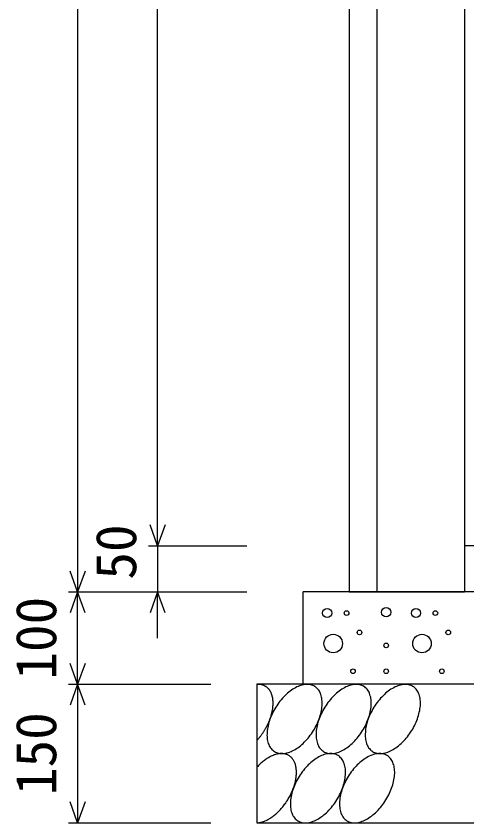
# Model space of a CAD drawing. Units: millimetres, scale not verified. Extents: x -16800 to 16800, y -5940 to 5940.
# Drawn here: x 8364 to 8853, y -1664 to -791 of the extents above; entities that cross this region are included whole.
import ezdxf
from ezdxf.enums import TextEntityAlignment as Align

# ---------------------------------------------------------------- set-up
doc = ezdxf.new("R2010")
doc.units = ezdxf.units.MM
doc.header["$LTSCALE"] = 20
for name, color, linetype, lineweight in [('0-0_DIM', 7, 'Continuous', 25), ('0-2_HATCH', 6, 'Continuous', 25), ('0-5_OUTLINE', 3, 'Continuous', 25)]:
    doc.layers.add(name, color=color, linetype=linetype, lineweight=lineweight)
doc.styles.add('ＭＳ ゴシック', font='')
doc.styles.get('ＭＳ ゴシック').set_extended_font_data('MS Gothic')

msp = doc.modelspace()

# ---------------------------------------------------------------- linework, layer by layer
at = {"layer": '0-0_DIM'}
for p, q in [((8430.8, 60.65), (8430.8, -1414.35)), ((8517.46, -1364.35), (8517.46, -64.35)), ((8507.46, -1364.35), (8614.13, -1364.35)), ((8517.46, -1364.35), (8517.46, -1414.35)), ((8420.8, -1414.35), (8614.13, -1414.35)), ((8430.8, -1514.35), (8430.8, -1414.35)), ((8517.46, -1464.35), (8517.46, -1414.35)), ((8420.8, -1514.35), (8575, -1514.35)), ((8430.8, -1514.35), (8430.8, -1664.35)), ((8420.8, -1664.35), (8575, -1664.35))]:
    msp.add_line(p, q, dxfattribs=at)
for points in [[(8525.67, -1341.8), (8517.46, -1364.35), (8509.26, -1341.8)], [(8439.01, -1391.8), (8430.8, -1414.35), (8422.59, -1391.8)], [(8439.01, -1436.9), (8430.8, -1414.35), (8422.59, -1436.9)], [(8525.67, -1436.9), (8517.46, -1414.35), (8509.26, -1436.9)], [(8439.01, -1491.8), (8430.8, -1514.35), (8422.59, -1491.8)], [(8439.01, -1536.9), (8430.8, -1514.35), (8422.59, -1536.9)], [(8439.01, -1641.8), (8430.8, -1664.35), (8422.59, -1641.8)]]:
    msp.add_lwpolyline(points, dxfattribs=at)
at = {"layer": '0-2_HATCH'}
for points in [[(8630.1, -1514.81), (8629.6, -1514.71), (8629.2, -1514.61), (8628.8, -1514.51), (8628.3, -1514.51), (8627.8, -1514.41), (8627.4, -1514.41), (8626.9, -1514.41), (8626.4, -1514.41), (8626, -1514.41), (8625.5, -1514.41), (8625, -1514.41)], [(8641.6, -1527.01), (8641.5, -1526.51), (8641.3, -1526.01), (8641.2, -1525.51), (8641, -1525.11), (8640.8, -1524.61), (8640.6, -1524.11), (8640.5, -1523.71), (8640.3, -1523.31), (8640, -1522.81), (8639.8, -1522.41), (8639.6, -1522.01), (8639.4, -1521.61), (8639.1, -1521.21), (8638.9, -1520.81), (8638.6, -1520.51), (8638.3, -1520.11), (8638.1, -1519.71), (8637.8, -1519.41), (8637.5, -1519.11), (8637.2, -1518.81), (8636.9, -1518.41), (8636.6, -1518.11), (8636.2, -1517.91), (8635.9, -1517.61), (8635.6, -1517.31), (8635.2, -1517.11), (8634.9, -1516.81), (8634.5, -1516.61), (8634.1, -1516.41), (8633.7, -1516.21), (8633.4, -1516.01), (8633, -1515.81), (8632.6, -1515.61), (8632.2, -1515.41), (8631.8, -1515.31), (8631.4, -1515.11), (8630.9, -1515.01), (8630.5, -1514.91), (8630.1, -1514.81)], [(8687.7, -1516.61), (8686.6, -1516.01), (8685.5, -1515.51), (8684.4, -1515.11), (8683.3, -1514.81), (8682, -1514.51), (8680.8, -1514.41), (8679.5, -1514.41), (8678.2, -1514.41), (8676.8, -1514.51), (8675.4, -1514.81), (8674, -1515.11), (8672.6, -1515.51), (8671.2, -1516.01), (8669.7, -1516.61), (8668.3, -1517.21), (8666.8, -1518.01), (8665.3, -1518.81), (8663.9, -1519.71), (8662.4, -1520.71), (8661, -1521.71), (8659.5, -1522.91), (8658.1, -1524.11), (8656.7, -1525.31), (8655.3, -1526.71), (8653.9, -1528.11), (8652.6, -1529.51), (8651.3, -1531.01), (8650, -1532.61), (8648.8, -1534.21), (8647.6, -1535.81), (8646.5, -1537.51), (8645.4, -1539.21), (8644.3, -1541.01), (8643.4, -1542.81), (8642.4, -1544.51), (8641.5, -1546.41), (8640.7, -1548.21), (8639.9, -1550.01), (8639.2, -1551.91)], [(8695.1, -1528.11), (8694.7, -1526.71), (8694.3, -1525.31), (8693.8, -1524.11), (8693.3, -1522.91), (8692.7, -1521.71), (8692, -1520.71), (8691.2, -1519.71), (8690.4, -1518.81), (8689.6, -1518.01), (8688.6, -1517.21), (8687.7, -1516.61)], [(8740.9, -1516.61), (8739.8, -1516.01), (8738.8, -1515.51), (8737.6, -1515.11), (8736.5, -1514.81), (8735.2, -1514.51), (8734, -1514.41), (8732.7, -1514.41), (8731.4, -1514.41), (8730, -1514.51), (8728.7, -1514.81), (8727.3, -1515.11), (8725.8, -1515.51), (8724.4, -1516.01), (8722.9, -1516.61), (8721.5, -1517.21), (8720, -1518.01), (8718.6, -1518.81), (8717.1, -1519.71), (8715.6, -1520.71), (8714.2, -1521.71), (8712.7, -1522.91), (8711.3, -1524.11), (8709.9, -1525.31), (8708.5, -1526.71), (8707.1, -1528.11), (8705.8, -1529.51), (8704.5, -1531.01), (8703.3, -1532.61), (8702, -1534.21), (8700.8, -1535.81), (8699.7, -1537.51), (8698.6, -1539.21), (8697.6, -1541.01), (8696.6, -1542.81), (8695.6, -1544.51), (8694.7, -1546.41), (8693.9, -1548.21), (8693.2, -1550.01), (8692.4, -1551.91)], [(8748.3, -1528.11), (8747.9, -1526.71), (8747.5, -1525.31), (8747, -1524.11), (8746.5, -1522.91), (8745.9, -1521.71), (8745.2, -1520.71), (8744.4, -1519.71), (8743.6, -1518.81), (8742.8, -1518.01), (8741.8, -1517.21), (8740.9, -1516.61)], [(8794.1, -1516.61), (8793, -1516.01), (8792, -1515.51), (8790.8, -1515.11), (8789.7, -1514.81), (8788.5, -1514.51), (8787.2, -1514.41), (8785.9, -1514.41), (8784.6, -1514.41), (8783.2, -1514.51), (8781.9, -1514.81), (8780.5, -1515.11), (8779, -1515.51), (8777.6, -1516.01), (8776.2, -1516.61), (8774.7, -1517.21), (8773.2, -1518.01), (8771.8, -1518.81), (8770.3, -1519.71), (8768.8, -1520.71), (8767.4, -1521.71), (8765.9, -1522.91), (8764.5, -1524.11), (8763.1, -1525.31), (8761.7, -1526.71), (8760.4, -1528.11), (8759, -1529.51), (8757.7, -1531.01), (8756.5, -1532.61), (8755.2, -1534.21), (8754, -1535.81), (8752.9, -1537.51), (8751.8, -1539.21), (8750.8, -1541.01), (8749.8, -1542.81), (8748.8, -1544.51), (8747.9, -1546.41), (8747.1, -1548.21), (8746.4, -1550.01), (8745.7, -1551.91)], [(8801.5, -1528.11), (8801.1, -1526.71), (8800.7, -1525.31), (8800.2, -1524.11), (8799.7, -1522.91), (8799.1, -1521.71), (8798.4, -1520.71), (8797.6, -1519.71), (8796.8, -1518.81), (8796, -1518.01), (8795.1, -1517.21), (8794.1, -1516.61)], [(8639.6, -1550.91), (8639.8, -1550.21), (8640, -1549.51), (8640.3, -1548.81), (8640.5, -1548.21), (8640.6, -1547.51), (8640.8, -1546.81), (8641, -1546.21), (8641.2, -1545.51), (8641.3, -1544.91), (8641.5, -1544.21), (8641.6, -1543.51), (8641.7, -1542.91), (8641.9, -1542.21), (8642, -1541.61), (8642.1, -1541.01), (8642.1, -1540.31), (8642.2, -1539.71), (8642.3, -1539.01), (8642.4, -1538.41), (8642.4, -1537.81), (8642.5, -1537.21), (8642.5, -1536.61), (8642.5, -1536.01), (8642.5, -1535.31), (8642.5, -1534.71), (8642.5, -1534.21), (8642.5, -1533.61), (8642.5, -1533.01), (8642.5, -1532.41), (8642.4, -1531.81), (8642.4, -1531.31), (8642.3, -1530.71), (8642.2, -1530.21), (8642.1, -1529.61), (8642.1, -1529.11), (8642, -1528.61), (8641.9, -1528.01), (8641.7, -1527.51), (8641.6, -1527.01)], [(8662, -1587.21), (8663.4, -1586.51), (8664.9, -1585.81), (8666.3, -1584.91), (8667.8, -1584.01), (8669.3, -1583.01), (8670.7, -1582.01), (8672.2, -1580.91), (8673.6, -1579.71), (8675, -1578.41), (8676.4, -1577.01), (8677.7, -1575.71), (8679.1, -1574.21), (8680.4, -1572.71), (8681.6, -1571.11), (8682.9, -1569.51), (8684.1, -1567.91), (8685.2, -1566.21), (8686.3, -1564.51), (8687.3, -1562.81), (8688.3, -1561.01), (8689.3, -1559.21), (8690.2, -1557.41), (8691, -1555.51), (8691.7, -1553.71), (8692.4, -1551.91), (8693.1, -1550.01), (8693.7, -1548.21), (8694.2, -1546.41), (8694.6, -1544.61), (8695, -1542.81), (8695.3, -1541.01), (8695.5, -1539.21), (8695.6, -1537.51), (8695.7, -1535.81), (8695.7, -1534.21), (8695.7, -1532.61), (8695.5, -1531.01), (8695.3, -1529.51), (8695.1, -1528.11)], [(8715.2, -1587.21), (8716.6, -1586.51), (8718.1, -1585.81), (8719.6, -1584.91), (8721, -1584.01), (8722.5, -1583.01), (8723.9, -1582.01), (8725.4, -1580.91), (8726.8, -1579.71), (8728.2, -1578.41), (8729.6, -1577.01), (8731, -1575.71), (8732.3, -1574.21), (8733.6, -1572.71), (8734.9, -1571.11), (8736.1, -1569.51), (8737.3, -1567.91), (8738.4, -1566.21), (8739.5, -1564.51), (8740.5, -1562.81), (8741.5, -1561.01), (8742.5, -1559.21), (8743.4, -1557.41), (8744.2, -1555.51), (8745, -1553.71), (8745.7, -1551.91), (8746.3, -1550.01), (8746.9, -1548.21), (8747.4, -1546.41), (8747.8, -1544.61), (8748.2, -1542.81), (8748.5, -1541.01), (8748.7, -1539.21), (8748.9, -1537.51), (8748.9, -1535.81), (8748.9, -1534.21), (8748.9, -1532.61), (8748.8, -1531.01), (8748.6, -1529.51), (8748.3, -1528.11)], [(8768.4, -1587.21), (8769.8, -1586.51), (8771.3, -1585.81), (8772.8, -1584.91), (8774.2, -1584.01), (8775.7, -1583.01), (8777.1, -1582.01), (8778.6, -1580.91), (8780, -1579.71), (8781.4, -1578.41), (8782.8, -1577.01), (8784.2, -1575.71), (8785.5, -1574.21), (8786.8, -1572.71), (8788.1, -1571.11), (8789.3, -1569.51), (8790.5, -1567.91), (8791.6, -1566.21), (8792.7, -1564.51), (8793.8, -1562.81), (8794.8, -1561.01), (8795.7, -1559.21), (8796.6, -1557.41), (8797.4, -1555.51), (8798.2, -1553.71), (8798.9, -1551.91), (8799.5, -1550.01), (8800.1, -1548.21), (8800.6, -1546.41), (8801, -1544.61), (8801.4, -1542.81), (8801.7, -1541.01), (8801.9, -1539.21), (8802.1, -1537.51), (8802.1, -1535.81), (8802.2, -1534.21), (8802.1, -1532.61), (8802, -1531.01), (8801.8, -1529.51), (8801.5, -1528.11)], [(8625, -1575.21), (8625.5, -1574.61), (8626, -1574.11), (8626.4, -1573.61), (8626.9, -1573.01), (8627.4, -1572.41), (8627.8, -1571.91), (8628.3, -1571.31), (8628.8, -1570.71), (8629.2, -1570.21), (8629.6, -1569.61), (8630.1, -1569.01), (8630.5, -1568.41), (8630.9, -1567.81), (8631.4, -1567.21), (8631.8, -1566.51), (8632.2, -1565.91), (8632.6, -1565.31), (8633, -1564.71), (8633.4, -1564.01), (8633.7, -1563.41), (8634.1, -1562.81), (8634.5, -1562.11), (8634.9, -1561.51), (8635.2, -1560.81), (8635.6, -1560.21), (8635.9, -1559.51), (8636.2, -1558.91), (8636.6, -1558.21), (8636.9, -1557.51), (8637.2, -1556.91), (8637.5, -1556.21), (8637.8, -1555.51), (8638.1, -1554.91), (8638.3, -1554.21), (8638.6, -1553.51), (8638.9, -1552.91), (8639.1, -1552.21), (8639.4, -1551.51), (8639.6, -1550.91)], [(8639.2, -1551.91), (8638.6, -1553.71), (8638, -1555.51), (8637.5, -1557.41), (8637.1, -1559.21), (8636.7, -1561.01), (8636.4, -1562.71), (8636.2, -1564.51), (8636, -1566.21), (8636, -1567.91), (8635.9, -1569.51), (8636, -1571.11), (8636.1, -1572.71), (8636.3, -1574.21), (8636.6, -1575.71), (8637, -1577.01), (8637.4, -1578.41), (8637.9, -1579.61), (8638.4, -1580.91), (8639, -1582.01), (8639.7, -1583.01), (8640.5, -1584.01), (8641.3, -1584.91), (8642.1, -1585.81), (8643.1, -1586.51), (8644, -1587.21), (8645.1, -1587.71), (8646.1, -1588.21), (8647.3, -1588.61), (8648.4, -1589.01), (8649.7, -1589.21), (8650.9, -1589.31), (8652.2, -1589.41), (8653.5, -1589.31), (8654.9, -1589.21), (8656.2, -1589.01), (8657.6, -1588.61), (8659.1, -1588.21), (8660.5, -1587.71), (8662, -1587.21)], [(8692.4, -1551.91), (8691.8, -1553.71), (8691.2, -1555.51), (8690.7, -1557.41), (8690.3, -1559.21), (8689.9, -1561.01), (8689.6, -1562.71), (8689.4, -1564.51), (8689.3, -1566.21), (8689.2, -1567.91), (8689.2, -1569.51), (8689.2, -1571.11), (8689.3, -1572.71), (8689.6, -1574.21), (8689.8, -1575.71), (8690.2, -1577.01), (8690.6, -1578.41), (8691.1, -1579.61), (8691.6, -1580.91), (8692.2, -1582.01), (8692.9, -1583.01), (8693.7, -1584.01), (8694.5, -1584.91), (8695.3, -1585.81), (8696.3, -1586.51), (8697.2, -1587.21), (8698.3, -1587.71), (8699.3, -1588.21), (8700.5, -1588.61), (8701.6, -1589.01), (8702.9, -1589.21), (8704.1, -1589.31), (8705.4, -1589.41), (8706.7, -1589.31), (8708.1, -1589.21), (8709.5, -1589.01), (8710.9, -1588.61), (8712.3, -1588.21), (8713.7, -1587.71), (8715.2, -1587.21)], [(8745.7, -1551.91), (8745, -1553.71), (8744.4, -1555.51), (8743.9, -1557.41), (8743.5, -1559.21), (8743.1, -1561.01), (8742.8, -1562.71), (8742.6, -1564.51), (8742.5, -1566.21), (8742.4, -1567.91), (8742.4, -1569.51), (8742.4, -1571.11), (8742.6, -1572.71), (8742.8, -1574.21), (8743, -1575.71), (8743.4, -1577.01), (8743.8, -1578.41), (8744.3, -1579.61), (8744.8, -1580.91), (8745.4, -1582.01), (8746.1, -1583.01), (8746.9, -1584.01), (8747.7, -1584.91), (8748.5, -1585.81), (8749.5, -1586.51), (8750.4, -1587.21), (8751.5, -1587.71), (8752.6, -1588.21), (8753.7, -1588.61), (8754.9, -1589.01), (8756.1, -1589.21), (8757.3, -1589.31), (8758.6, -1589.41), (8759.9, -1589.31), (8761.3, -1589.21), (8762.7, -1589.01), (8764.1, -1588.61), (8765.5, -1588.21), (8766.9, -1587.71), (8768.4, -1587.21)], [(8665, -1597.11), (8664.6, -1596.41), (8664.1, -1595.71), (8663.7, -1595.11), (8663.2, -1594.51), (8662.6, -1593.91), (8662.1, -1593.41), (8661.5, -1592.81), (8660.9, -1592.41), (8660.3, -1591.91), (8659.7, -1591.51), (8659, -1591.11), (8658.4, -1590.81), (8657.7, -1590.51), (8656.9, -1590.21), (8656.2, -1590.01), (8655.4, -1589.81), (8654.7, -1589.61), (8653.9, -1589.51), (8653.1, -1589.41), (8652.2, -1589.41), (8651.4, -1589.41), (8650.6, -1589.41), (8649.7, -1589.41), (8648.8, -1589.51), (8647.9, -1589.71), (8647, -1589.91), (8646.1, -1590.11), (8645.2, -1590.31), (8644.3, -1590.61), (8643.4, -1590.91), (8642.5, -1591.31), (8641.5, -1591.71), (8640.6, -1592.11), (8639.6, -1592.61), (8638.7, -1593.11), (8637.8, -1593.61), (8636.8, -1594.21), (8635.9, -1594.81), (8634.9, -1595.41)], [(8713, -1591.51), (8711.9, -1591.01), (8710.9, -1590.51), (8709.7, -1590.11), (8708.6, -1589.81), (8707.4, -1589.51), (8706.1, -1589.41), (8704.8, -1589.41), (8703.5, -1589.41), (8702.1, -1589.51), (8700.8, -1589.81), (8699.4, -1590.11), (8697.9, -1590.51), (8696.5, -1591.01), (8695.1, -1591.51), (8693.6, -1592.21), (8692.1, -1593.01), (8690.7, -1593.81), (8689.2, -1594.71), (8687.7, -1595.71), (8686.3, -1596.71), (8684.8, -1597.91), (8683.4, -1599.11), (8682, -1600.31), (8680.6, -1601.71), (8679.3, -1603.11), (8677.9, -1604.51), (8676.6, -1606.01), (8675.4, -1607.61), (8674.1, -1609.21), (8673, -1610.81), (8671.8, -1612.51), (8670.7, -1614.21), (8669.7, -1616.01), (8668.7, -1617.71), (8667.7, -1619.51), (8666.9, -1621.41), (8666, -1623.21), (8665.3, -1625.01), (8664.6, -1626.91)], [(8766.2, -1591.51), (8765.2, -1591.01), (8764.1, -1590.51), (8763, -1590.11), (8761.8, -1589.81), (8760.6, -1589.51), (8759.3, -1589.41), (8758, -1589.41), (8756.7, -1589.41), (8755.4, -1589.51), (8754, -1589.81), (8752.6, -1590.11), (8751.2, -1590.51), (8749.7, -1591.01), (8748.3, -1591.51), (8746.8, -1592.21), (8745.3, -1593.01), (8743.9, -1593.81), (8742.4, -1594.71), (8740.9, -1595.71), (8739.5, -1596.71), (8738, -1597.91), (8736.6, -1599.11), (8735.2, -1600.31), (8733.8, -1601.71), (8732.5, -1603.11), (8731.1, -1604.51), (8729.8, -1606.01), (8728.6, -1607.61), (8727.3, -1609.21), (8726.2, -1610.81), (8725, -1612.51), (8723.9, -1614.21), (8722.9, -1616.01), (8721.9, -1617.71), (8720.9, -1619.51), (8720.1, -1621.41), (8719.2, -1623.21), (8718.5, -1625.01), (8717.8, -1626.91)], [(8634.9, -1595.41), (8634, -1596.01), (8633.1, -1596.71), (8632.1, -1597.51), (8631.2, -1598.21), (8630.3, -1599.01), (8629.4, -1599.81), (8628.5, -1600.61), (8627.6, -1601.51), (8626.7, -1602.41), (8625.9, -1603.31), (8625, -1604.21)], [(8659, -1638.51), (8659.7, -1637.31), (8660.3, -1636.21), (8660.9, -1635.01), (8661.5, -1633.91), (8662.1, -1632.71), (8662.6, -1631.51), (8663.2, -1630.41), (8663.7, -1629.21), (8664.1, -1628.01), (8664.6, -1626.81), (8665, -1625.61), (8665.4, -1624.51), (8665.7, -1623.31), (8666.1, -1622.11), (8666.4, -1620.91), (8666.7, -1619.81), (8666.9, -1618.61), (8667.1, -1617.51), (8667.3, -1616.31), (8667.5, -1615.21), (8667.6, -1614.11), (8667.7, -1613.01), (8667.8, -1611.91), (8667.8, -1610.81), (8667.9, -1609.71), (8667.8, -1608.71), (8667.8, -1607.71), (8667.7, -1606.71), (8667.6, -1605.71), (8667.5, -1604.71), (8667.3, -1603.81), (8667.1, -1602.81), (8666.9, -1601.91), (8666.7, -1601.11), (8666.4, -1600.21), (8666.1, -1599.41), (8665.7, -1598.61), (8665.4, -1597.91), (8665, -1597.11)], [(8720.4, -1603.11), (8720, -1601.71), (8719.6, -1600.31), (8719.1, -1599.11), (8718.6, -1597.91), (8718, -1596.71), (8717.3, -1595.71), (8716.5, -1594.71), (8715.7, -1593.81), (8714.9, -1593.01), (8714, -1592.21), (8713, -1591.51)], [(8773.6, -1603.11), (8773.3, -1601.71), (8772.8, -1600.31), (8772.4, -1599.11), (8771.8, -1597.91), (8771.2, -1596.71), (8770.5, -1595.71), (8769.8, -1594.71), (8769, -1593.81), (8768.1, -1593.01), (8767.2, -1592.21), (8766.2, -1591.51)], [(8687.3, -1662.21), (8688.7, -1661.51), (8690.2, -1660.81), (8691.7, -1659.91), (8693.1, -1659.01), (8694.6, -1658.01), (8696, -1657.01), (8697.5, -1655.81), (8698.9, -1654.61), (8700.3, -1653.41), (8701.7, -1652.01), (8703.1, -1650.61), (8704.4, -1649.21), (8705.7, -1647.71), (8707, -1646.11), (8708.2, -1644.51), (8709.4, -1642.91), (8710.5, -1641.21), (8711.6, -1639.51), (8712.7, -1637.71), (8713.7, -1636.01), (8714.6, -1634.21), (8715.5, -1632.41), (8716.3, -1630.51), (8717.1, -1628.71), (8717.8, -1626.91), (8718.4, -1625.01), (8719, -1623.21), (8719.5, -1621.41), (8719.9, -1619.51), (8720.3, -1617.71), (8720.6, -1616.01), (8720.8, -1614.21), (8721, -1612.51), (8721.1, -1610.81), (8721.1, -1609.21), (8721, -1607.61), (8720.9, -1606.01), (8720.7, -1604.51), (8720.4, -1603.11)], [(8740.5, -1662.21), (8741.9, -1661.51), (8743.4, -1660.81), (8744.9, -1659.91), (8746.3, -1659.01), (8747.8, -1658.01), (8749.3, -1657.01), (8750.7, -1655.81), (8752.1, -1654.61), (8753.5, -1653.41), (8754.9, -1652.01), (8756.3, -1650.61), (8757.6, -1649.21), (8758.9, -1647.71), (8760.2, -1646.11), (8761.4, -1644.51), (8762.6, -1642.91), (8763.7, -1641.21), (8764.8, -1639.51), (8765.9, -1637.71), (8766.9, -1636.01), (8767.8, -1634.21), (8768.7, -1632.41), (8769.5, -1630.51), (8770.3, -1628.71), (8771, -1626.91), (8771.6, -1625.01), (8772.2, -1623.21), (8772.7, -1621.41), (8773.1, -1619.51), (8773.5, -1617.71), (8773.8, -1616.01), (8774, -1614.21), (8774.2, -1612.51), (8774.3, -1610.81), (8774.3, -1609.21), (8774.2, -1607.61), (8774.1, -1606.01), (8773.9, -1604.51), (8773.6, -1603.11)], [(8664.6, -1626.91), (8663.9, -1628.71), (8663.4, -1630.51), (8662.8, -1632.41), (8662.4, -1634.21), (8662, -1636.01), (8661.7, -1637.71), (8661.5, -1639.51), (8661.4, -1641.21), (8661.3, -1642.91), (8661.3, -1644.51), (8661.3, -1646.11), (8661.5, -1647.71), (8661.7, -1649.21), (8661.9, -1650.61), (8662.3, -1652.01), (8662.7, -1653.41), (8663.2, -1654.61), (8663.7, -1655.81), (8664.4, -1657.01), (8665, -1658.01), (8665.8, -1659.01), (8666.6, -1659.91), (8667.5, -1660.81), (8668.4, -1661.51), (8669.3, -1662.21), (8670.4, -1662.71), (8671.5, -1663.21), (8672.6, -1663.61), (8673.8, -1663.91), (8675, -1664.21), (8676.2, -1664.31), (8677.5, -1664.41), (8678.8, -1664.31), (8680.2, -1664.21), (8681.6, -1663.91), (8683, -1663.61), (8684.4, -1663.21), (8685.8, -1662.71), (8687.3, -1662.21)], [(8717.8, -1626.91), (8717.1, -1628.71), (8716.6, -1630.51), (8716.1, -1632.41), (8715.6, -1634.21), (8715.3, -1636.01), (8715, -1637.71), (8714.7, -1639.51), (8714.6, -1641.21), (8714.5, -1642.91), (8714.5, -1644.51), (8714.5, -1646.11), (8714.7, -1647.71), (8714.9, -1649.21), (8715.1, -1650.61), (8715.5, -1652.01), (8715.9, -1653.41), (8716.4, -1654.61), (8716.9, -1655.81), (8717.6, -1657.01), (8718.2, -1658.01), (8719, -1659.01), (8719.8, -1659.91), (8720.7, -1660.81), (8721.6, -1661.51), (8722.6, -1662.21), (8723.6, -1662.71), (8724.7, -1663.21), (8725.8, -1663.61), (8727, -1663.91), (8728.2, -1664.21), (8729.4, -1664.31), (8730.7, -1664.41), (8732, -1664.31), (8733.4, -1664.21), (8734.8, -1663.91), (8736.2, -1663.61), (8737.6, -1663.21), (8739, -1662.71), (8740.5, -1662.21)], [(8625, -1664.31), (8625.9, -1664.31), (8626.7, -1664.21), (8627.6, -1664.11), (8628.5, -1663.91), (8629.4, -1663.71), (8630.3, -1663.51), (8631.2, -1663.21), (8632.1, -1662.91), (8633.1, -1662.61), (8634, -1662.21), (8634.9, -1661.81), (8635.9, -1661.31), (8636.8, -1660.81), (8637.8, -1660.31), (8638.7, -1659.81), (8639.6, -1659.21), (8640.6, -1658.61), (8641.5, -1657.91), (8642.5, -1657.31), (8643.4, -1656.61), (8644.3, -1655.81), (8645.2, -1655.01), (8646.1, -1654.31), (8647, -1653.41), (8647.9, -1652.61), (8648.8, -1651.71), (8649.7, -1650.81), (8650.6, -1649.91), (8651.4, -1648.91), (8652.2, -1648.01), (8653.1, -1647.01), (8653.9, -1646.01), (8654.7, -1645.01), (8655.4, -1643.91), (8656.2, -1642.91), (8656.9, -1641.81), (8657.7, -1640.71), (8658.4, -1639.61), (8659, -1638.51)]]:
    msp.add_lwpolyline(points, dxfattribs=at)
for centre, radius in [((8701.12, -1437.17), 5), ((8765.05, -1436.3), 5), ((8797.34, -1437.17), 5), ((8722.15, -1437.17), 2.5), ((8818.37, -1437.17), 2.5), ((8736.17, -1458.18), 2.5), ((8832.38, -1458.18), 2.5), ((8707.66, -1470.19), 10), ((8803.87, -1470.19), 10), ((8765.05, -1472.19), 2.5), ((8729.16, -1500.2), 2.5), ((8765.05, -1500.2), 2.5), ((8825.37, -1500.2), 2.5)]:
    msp.add_circle(centre, radius, dxfattribs=at)
at = {"layer": '0-5_OUTLINE'}
for p, q in [((8725, 60.65), (8725, -1414.35)), ((8755, -144.35), (8755, -1414.35)), ((8850, -164.35), (8850, -1414.35)), ((9350, -1364.35), (8850, -1364.35)), ((10125, -1414.35), (8675, -1414.35)), ((8675, -1514.35), (8675, -1414.35)), ((8725, -1414.35), (8850, -1414.35)), ((10175, -1514.35), (8625, -1514.35)), ((8625, -1514.35), (8625, -1664.35))]:
    msp.add_line(p, q, dxfattribs=at)
msp.add_lwpolyline([(8625, -1664.35), (10175, -1664.35), (10175, -1514.35)], dxfattribs=at)

# ---------------------------------------------------------------- texts
at = {"layer": '0-0_DIM', "style": 'ＭＳ ゴシック'}
for s, p in [('50', (8507.46, -1401.02)), ('100', (8420.8, -1509.35)), ('150', (8420.8, -1634.35))]:
    msp.add_text(s, height=43.99, rotation=90, dxfattribs=at).set_placement(p, align=Align.BOTTOM_LEFT)

doc.saveas('drawing.dxf')
